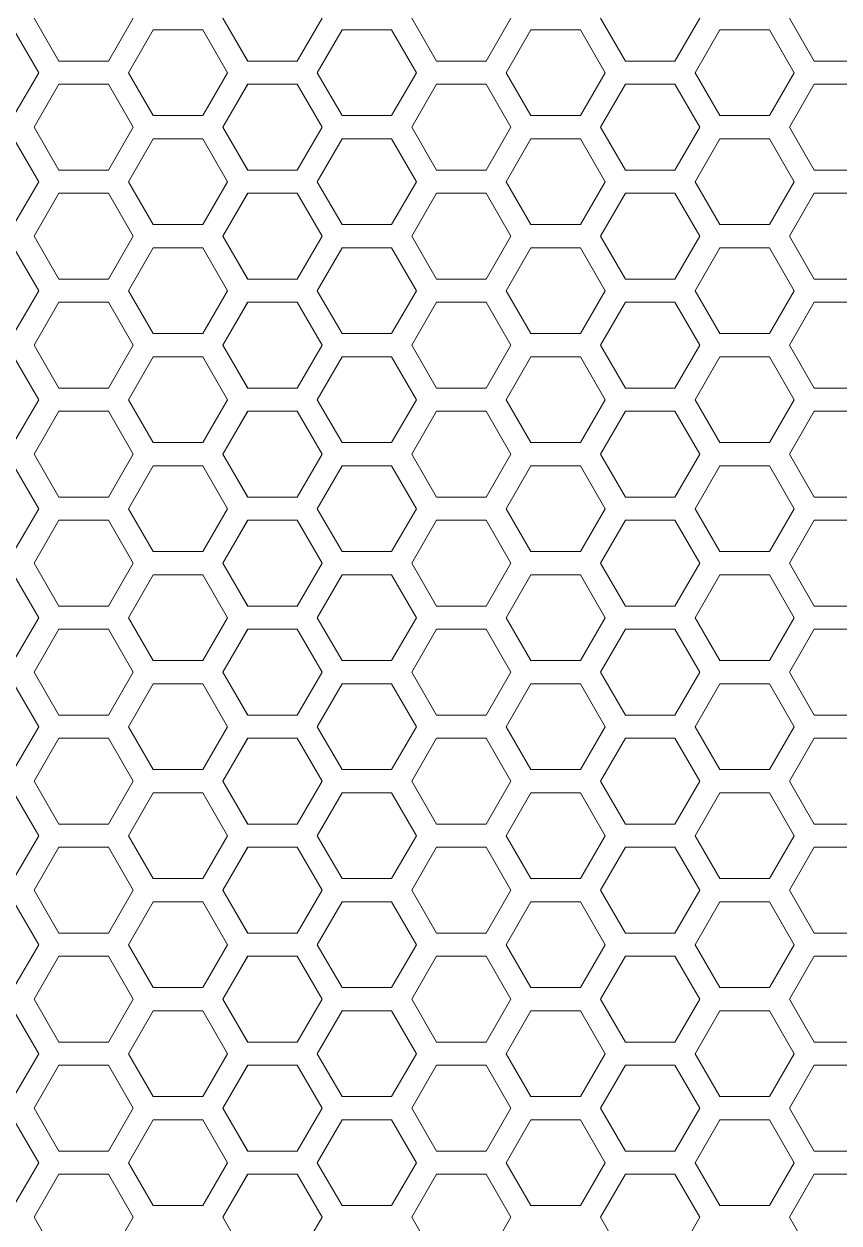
# Model space of a CAD drawing. Header units: millimetres. Extents: x 0 to 140, y -17 to 195.
# Drawn here: x 126.34 to 130.82, y 35.75 to 42.34 of the extents above; entities that cross this region are included whole.
import ezdxf

# ---------------------------------------------------------------- set-up
doc = ezdxf.new("R2010")
doc.units = ezdxf.units.MM
doc.layers.add('4203-42785_1_0', color=7, linetype='Continuous')

# ---------------------------------------------------------------- blocks, each defined once
blk = doc.blocks.new('a')
at = {"layer": '4203-42785_1_0', "color": 0, "linetype": 'ByBlock', "lineweight": 9}
for p, q in [((1510.0725, 377.2816), (1510.1793, 377.0967)), ((1510.3927, 377.0967), (1510.4994, 377.2816)), ((1510.8858, 377.2816), (1510.9926, 377.0967)), ((1511.206, 377.0967), (1511.3127, 377.2816)), ((1511.6991, 377.2816), (1511.8058, 377.0967)), ((1512.0192, 377.0967), (1512.1259, 377.2816)), ((1512.5124, 377.2816), (1512.6191, 377.0967)), ((1512.8325, 377.0967), (1512.9393, 377.2816)), ((1513.3256, 377.2816), (1513.4323, 377.0967)), ((1514.9521, 377.2816), (1515.0588, 377.0967)), ((1515.2723, 377.0967), (1515.379, 377.2816)), ((1515.7654, 377.2816), (1515.8721, 377.0967)), ((1516.0855, 377.0967), (1516.1923, 377.2816)), ((1510.0928, 377.0468), (1509.9861, 377.2317)), ((1510.5859, 377.2317), (1510.4792, 377.0468)), ((1510.7994, 377.2317), (1510.5859, 377.2317)), ((1510.9061, 377.0468), (1510.7994, 377.2317)), ((1511.3992, 377.2317), (1511.2925, 377.0468)), ((1511.6126, 377.2317), (1511.3992, 377.2317)), ((1511.7193, 377.0468), (1511.6126, 377.2317)), ((1512.2124, 377.2317), (1512.1057, 377.0468)), ((1512.4259, 377.2317), (1512.2124, 377.2317)), ((1512.5326, 377.0468), (1512.4259, 377.2317)), ((1513.0257, 377.2317), (1512.919, 377.0468)), ((1513.2391, 377.2317), (1513.0257, 377.2317)), ((1513.3458, 377.0468), (1513.2391, 377.2317)), ((1514.9724, 377.0468), (1514.8656, 377.2317)), ((1515.4655, 377.2317), (1515.3587, 377.0468)), ((1515.6789, 377.2317), (1515.4655, 377.2317)), ((1515.7856, 377.0468), (1515.6789, 377.2317)), ((1516.2788, 377.2317), (1516.1721, 377.0468)), ((1516.4922, 377.2317), (1516.2788, 377.2317)), ((1516.5989, 377.0468), (1516.4922, 377.2317)), ((1510.1793, 377.0967), (1510.3927, 377.0967)), ((1510.9926, 377.0967), (1511.206, 377.0967)), ((1511.8058, 377.0967), (1512.0192, 377.0967)), ((1512.6191, 377.0967), (1512.8325, 377.0967)), ((1513.4323, 377.0967), (1513.6457, 377.0967)), ((1515.0588, 377.0967), (1515.2723, 377.0967)), ((1515.8721, 377.0967), (1516.0855, 377.0967)), ((1509.9861, 376.862), (1510.0928, 377.0468)), ((1510.4792, 377.0468), (1510.5859, 376.862)), ((1510.7994, 376.862), (1510.9061, 377.0468)), ((1511.2925, 377.0468), (1511.3992, 376.862)), ((1511.6126, 376.862), (1511.7193, 377.0468)), ((1512.1057, 377.0468), (1512.2124, 376.862)), ((1512.4259, 376.862), (1512.5326, 377.0468)), ((1512.919, 377.0468), (1513.0257, 376.862)), ((1513.2391, 376.862), (1513.3458, 377.0468)), ((1514.8656, 376.862), (1514.9724, 377.0468)), ((1515.3587, 377.0468), (1515.4655, 376.862)), ((1515.6789, 376.862), (1515.7856, 377.0468)), ((1516.1721, 377.0468), (1516.2788, 376.862)), ((1516.4922, 376.862), (1516.5989, 377.0468)), ((1510.1793, 376.9969), (1510.0725, 376.812)), ((1510.3927, 376.9969), (1510.1793, 376.9969)), ((1510.4994, 376.812), (1510.3927, 376.9969)), ((1510.9926, 376.9969), (1510.8858, 376.812)), ((1511.206, 376.9969), (1510.9926, 376.9969)), ((1511.3127, 376.812), (1511.206, 376.9969)), ((1511.8058, 376.9969), (1511.6991, 376.812)), ((1512.0192, 376.9969), (1511.8058, 376.9969)), ((1512.1259, 376.812), (1512.0192, 376.9969)), ((1512.6191, 376.9969), (1512.5124, 376.812)), ((1512.8325, 376.9969), (1512.6191, 376.9969)), ((1512.9393, 376.812), (1512.8325, 376.9969)), ((1513.4323, 376.9969), (1513.3256, 376.812)), ((1513.6457, 376.9969), (1513.4323, 376.9969)), ((1515.0588, 376.9969), (1514.9521, 376.812)), ((1515.2723, 376.9969), (1515.0588, 376.9969)), ((1515.379, 376.812), (1515.2723, 376.9969)), ((1515.8721, 376.9969), (1515.7654, 376.812)), ((1516.0855, 376.9969), (1515.8721, 376.9969)), ((1516.1923, 376.812), (1516.0855, 376.9969)), ((1510.5859, 376.862), (1510.7994, 376.862)), ((1511.3992, 376.862), (1511.6126, 376.862)), ((1512.2124, 376.862), (1512.4259, 376.862)), ((1513.0257, 376.862), (1513.2391, 376.862)), ((1515.4655, 376.862), (1515.6789, 376.862)), ((1516.2788, 376.862), (1516.4922, 376.862)), ((1510.0725, 376.812), (1510.1793, 376.6272)), ((1510.3927, 376.6272), (1510.4994, 376.812)), ((1510.8858, 376.812), (1510.9926, 376.6272)), ((1511.206, 376.6272), (1511.3127, 376.812)), ((1511.6991, 376.812), (1511.8058, 376.6272)), ((1512.0192, 376.6272), (1512.1259, 376.812)), ((1512.5124, 376.812), (1512.6191, 376.6272)), ((1512.8325, 376.6272), (1512.9393, 376.812)), ((1513.3256, 376.812), (1513.4323, 376.6272)), ((1514.9521, 376.812), (1515.0588, 376.6272)), ((1515.2723, 376.6272), (1515.379, 376.812)), ((1515.7654, 376.812), (1515.8721, 376.6272)), ((1516.0855, 376.6272), (1516.1923, 376.812)), ((1510.0928, 376.5773), (1509.9861, 376.7621)), ((1510.5859, 376.7621), (1510.4792, 376.5773)), ((1510.7994, 376.7621), (1510.5859, 376.7621)), ((1510.9061, 376.5773), (1510.7994, 376.7621)), ((1511.3992, 376.7621), (1511.2925, 376.5773)), ((1511.6126, 376.7621), (1511.3992, 376.7621)), ((1511.7193, 376.5773), (1511.6126, 376.7621)), ((1512.2124, 376.7621), (1512.1057, 376.5773)), ((1512.4259, 376.7621), (1512.2124, 376.7621)), ((1512.5326, 376.5773), (1512.4259, 376.7621)), ((1513.0257, 376.7621), (1512.919, 376.5773)), ((1513.2391, 376.7621), (1513.0257, 376.7621)), ((1513.3458, 376.5773), (1513.2391, 376.7621)), ((1514.9724, 376.5773), (1514.8656, 376.7621)), ((1515.4655, 376.7621), (1515.3587, 376.5773)), ((1515.6789, 376.7621), (1515.4655, 376.7621)), ((1515.7856, 376.5773), (1515.6789, 376.7621)), ((1516.2788, 376.7621), (1516.1721, 376.5773)), ((1516.4922, 376.7621), (1516.2788, 376.7621)), ((1516.5989, 376.5773), (1516.4922, 376.7621)), ((1510.1793, 376.6272), (1510.3927, 376.6272)), ((1510.9926, 376.6272), (1511.206, 376.6272)), ((1511.8058, 376.6272), (1512.0192, 376.6272)), ((1512.6191, 376.6272), (1512.8325, 376.6272)), ((1513.4323, 376.6272), (1513.6457, 376.6272)), ((1515.0588, 376.6272), (1515.2723, 376.6272)), ((1515.8721, 376.6272), (1516.0855, 376.6272)), ((1509.9861, 376.3924), (1510.0928, 376.5773)), ((1510.4792, 376.5773), (1510.5859, 376.3924)), ((1510.7994, 376.3924), (1510.9061, 376.5773)), ((1511.2925, 376.5773), (1511.3992, 376.3924)), ((1511.6126, 376.3924), (1511.7193, 376.5773)), ((1512.1057, 376.5773), (1512.2124, 376.3924)), ((1512.4259, 376.3924), (1512.5326, 376.5773)), ((1512.919, 376.5773), (1513.0257, 376.3924)), ((1513.2391, 376.3924), (1513.3458, 376.5773)), ((1514.8656, 376.3924), (1514.9724, 376.5773)), ((1515.3587, 376.5773), (1515.4655, 376.3924)), ((1515.6789, 376.3924), (1515.7856, 376.5773)), ((1516.1721, 376.5773), (1516.2788, 376.3924)), ((1516.4922, 376.3924), (1516.5989, 376.5773)), ((1510.1793, 376.5274), (1510.0725, 376.3425)), ((1510.3927, 376.5274), (1510.1793, 376.5274)), ((1510.4994, 376.3425), (1510.3927, 376.5274)), ((1510.9926, 376.5274), (1510.8858, 376.3425)), ((1511.206, 376.5274), (1510.9926, 376.5274)), ((1511.3127, 376.3425), (1511.206, 376.5274)), ((1511.8058, 376.5274), (1511.6991, 376.3425)), ((1512.0192, 376.5274), (1511.8058, 376.5274)), ((1512.1259, 376.3425), (1512.0192, 376.5274)), ((1512.6191, 376.5274), (1512.5124, 376.3425)), ((1512.8325, 376.5274), (1512.6191, 376.5274)), ((1512.9393, 376.3425), (1512.8325, 376.5274)), ((1513.4323, 376.5274), (1513.3256, 376.3425)), ((1513.6457, 376.5274), (1513.4323, 376.5274)), ((1515.0588, 376.5274), (1514.9521, 376.3425)), ((1515.2723, 376.5274), (1515.0588, 376.5274)), ((1515.379, 376.3425), (1515.2723, 376.5274)), ((1515.8721, 376.5274), (1515.7654, 376.3425)), ((1516.0855, 376.5274), (1515.8721, 376.5274)), ((1516.1923, 376.3425), (1516.0855, 376.5274)), ((1510.5859, 376.3924), (1510.7994, 376.3924)), ((1511.3992, 376.3924), (1511.6126, 376.3924)), ((1512.2124, 376.3924), (1512.4259, 376.3924)), ((1513.0257, 376.3924), (1513.2391, 376.3924)), ((1515.4655, 376.3924), (1515.6789, 376.3924)), ((1516.2788, 376.3924), (1516.4922, 376.3924)), ((1510.0725, 376.3425), (1510.1793, 376.1576)), ((1510.3927, 376.1576), (1510.4994, 376.3425)), ((1510.8858, 376.3425), (1510.9926, 376.1576)), ((1511.206, 376.1576), (1511.3127, 376.3425)), ((1511.6991, 376.3425), (1511.8058, 376.1576)), ((1512.0192, 376.1576), (1512.1259, 376.3425)), ((1512.5124, 376.3425), (1512.6191, 376.1576)), ((1512.8325, 376.1576), (1512.9393, 376.3425)), ((1513.3256, 376.3425), (1513.4323, 376.1576)), ((1514.9521, 376.3425), (1515.0588, 376.1576)), ((1515.2723, 376.1576), (1515.379, 376.3425)), ((1515.7654, 376.3425), (1515.8721, 376.1576)), ((1516.0855, 376.1576), (1516.1923, 376.3425)), ((1510.0928, 376.1077), (1509.9861, 376.2926)), ((1510.5859, 376.2926), (1510.4792, 376.1077)), ((1510.7994, 376.2926), (1510.5859, 376.2926)), ((1510.9061, 376.1077), (1510.7994, 376.2926)), ((1511.3992, 376.2926), (1511.2925, 376.1077)), ((1511.6126, 376.2926), (1511.3992, 376.2926)), ((1511.7193, 376.1077), (1511.6126, 376.2926)), ((1512.2124, 376.2926), (1512.1057, 376.1077)), ((1512.4259, 376.2926), (1512.2124, 376.2926)), ((1512.5326, 376.1077), (1512.4259, 376.2926)), ((1513.0257, 376.2926), (1512.919, 376.1077)), ((1513.2391, 376.2926), (1513.0257, 376.2926)), ((1513.3458, 376.1077), (1513.2391, 376.2926)), ((1514.9724, 376.1077), (1514.8656, 376.2926)), ((1515.4655, 376.2926), (1515.3587, 376.1077)), ((1515.6789, 376.2926), (1515.4655, 376.2926)), ((1515.7856, 376.1077), (1515.6789, 376.2926)), ((1516.2788, 376.2926), (1516.1721, 376.1077)), ((1516.4922, 376.2926), (1516.2788, 376.2926)), ((1516.5989, 376.1077), (1516.4922, 376.2926)), ((1510.1793, 376.1576), (1510.3927, 376.1576)), ((1510.9926, 376.1576), (1511.206, 376.1576)), ((1511.8058, 376.1576), (1512.0192, 376.1576)), ((1512.6191, 376.1576), (1512.8325, 376.1576)), ((1513.4323, 376.1576), (1513.6457, 376.1576)), ((1515.0588, 376.1576), (1515.2723, 376.1576)), ((1515.8721, 376.1576), (1516.0855, 376.1576)), ((1509.9861, 375.9229), (1510.0928, 376.1077)), ((1510.4792, 376.1077), (1510.5859, 375.9229)), ((1510.7994, 375.9229), (1510.9061, 376.1077)), ((1511.2925, 376.1077), (1511.3992, 375.9229)), ((1511.6126, 375.9229), (1511.7193, 376.1077)), ((1512.1057, 376.1077), (1512.2124, 375.9229)), ((1512.4259, 375.9229), (1512.5326, 376.1077)), ((1512.919, 376.1077), (1513.0257, 375.9229)), ((1513.2391, 375.9229), (1513.3458, 376.1077)), ((1514.8656, 375.9229), (1514.9724, 376.1077)), ((1515.3587, 376.1077), (1515.4655, 375.9229)), ((1515.6789, 375.9229), (1515.7856, 376.1077)), ((1516.1721, 376.1077), (1516.2788, 375.9229)), ((1516.4922, 375.9229), (1516.5989, 376.1077)), ((1510.1793, 376.0578), (1510.0725, 375.873)), ((1510.3927, 376.0578), (1510.1793, 376.0578)), ((1510.4994, 375.873), (1510.3927, 376.0578)), ((1510.9926, 376.0578), (1510.8858, 375.873)), ((1511.206, 376.0578), (1510.9926, 376.0578)), ((1511.3127, 375.873), (1511.206, 376.0578)), ((1511.8058, 376.0578), (1511.6991, 375.873)), ((1512.0192, 376.0578), (1511.8058, 376.0578)), ((1512.1259, 375.873), (1512.0192, 376.0578)), ((1512.6191, 376.0578), (1512.5124, 375.873)), ((1512.8325, 376.0578), (1512.6191, 376.0578)), ((1512.9393, 375.873), (1512.8325, 376.0578)), ((1513.4323, 376.0578), (1513.3256, 375.873)), ((1513.6457, 376.0578), (1513.4323, 376.0578)), ((1515.0588, 376.0578), (1514.9521, 375.873)), ((1515.2723, 376.0578), (1515.0588, 376.0578)), ((1515.379, 375.873), (1515.2723, 376.0578)), ((1515.8721, 376.0578), (1515.7654, 375.873)), ((1516.0855, 376.0578), (1515.8721, 376.0578)), ((1516.1923, 375.873), (1516.0855, 376.0578)), ((1510.5859, 375.9229), (1510.7994, 375.9229)), ((1511.3992, 375.9229), (1511.6126, 375.9229)), ((1512.2124, 375.9229), (1512.4259, 375.9229)), ((1513.0257, 375.9229), (1513.2391, 375.9229)), ((1515.4655, 375.9229), (1515.6789, 375.9229)), ((1516.2788, 375.9229), (1516.4922, 375.9229)), ((1510.0725, 375.873), (1510.1793, 375.6881)), ((1510.3927, 375.6881), (1510.4994, 375.873)), ((1510.8858, 375.873), (1510.9926, 375.6881)), ((1511.206, 375.6881), (1511.3127, 375.873)), ((1511.6991, 375.873), (1511.8058, 375.6881)), ((1512.0192, 375.6881), (1512.1259, 375.873)), ((1512.5124, 375.873), (1512.6191, 375.6881)), ((1512.8325, 375.6881), (1512.9393, 375.873)), ((1513.3256, 375.873), (1513.4323, 375.6881)), ((1514.9521, 375.873), (1515.0588, 375.6881)), ((1515.2723, 375.6881), (1515.379, 375.873)), ((1515.7654, 375.873), (1515.8721, 375.6881)), ((1516.0855, 375.6881), (1516.1923, 375.873)), ((1510.0928, 375.6382), (1509.9861, 375.823)), ((1510.5859, 375.823), (1510.4792, 375.6382)), ((1510.7994, 375.823), (1510.5859, 375.823)), ((1510.9061, 375.6382), (1510.7994, 375.823)), ((1511.3992, 375.823), (1511.2925, 375.6382)), ((1511.6126, 375.823), (1511.3992, 375.823)), ((1511.7193, 375.6382), (1511.6126, 375.823)), ((1512.2124, 375.823), (1512.1057, 375.6382)), ((1512.4259, 375.823), (1512.2124, 375.823)), ((1512.5326, 375.6382), (1512.4259, 375.823)), ((1513.0257, 375.823), (1512.919, 375.6382)), ((1513.2391, 375.823), (1513.0257, 375.823)), ((1513.3458, 375.6382), (1513.2391, 375.823)), ((1514.9724, 375.6382), (1514.8656, 375.823)), ((1515.4655, 375.823), (1515.3587, 375.6382)), ((1515.6789, 375.823), (1515.4655, 375.823)), ((1515.7856, 375.6382), (1515.6789, 375.823)), ((1516.2788, 375.823), (1516.1721, 375.6382)), ((1516.4922, 375.823), (1516.2788, 375.823)), ((1516.5989, 375.6382), (1516.4922, 375.823)), ((1510.1793, 375.6881), (1510.3927, 375.6881)), ((1510.9926, 375.6881), (1511.206, 375.6881)), ((1511.8058, 375.6881), (1512.0192, 375.6881)), ((1512.6191, 375.6881), (1512.8325, 375.6881)), ((1513.4323, 375.6881), (1513.6457, 375.6881)), ((1515.0588, 375.6881), (1515.2723, 375.6881)), ((1515.8721, 375.6881), (1516.0855, 375.6881)), ((1509.9861, 375.4533), (1510.0928, 375.6382)), ((1510.4792, 375.6382), (1510.5859, 375.4533)), ((1510.7994, 375.4533), (1510.9061, 375.6382)), ((1511.2925, 375.6382), (1511.3992, 375.4533)), ((1511.6126, 375.4533), (1511.7193, 375.6382)), ((1512.1057, 375.6382), (1512.2124, 375.4533)), ((1512.4259, 375.4533), (1512.5326, 375.6382)), ((1512.919, 375.6382), (1513.0257, 375.4533)), ((1513.2391, 375.4533), (1513.3458, 375.6382)), ((1514.8656, 375.4533), (1514.9724, 375.6382)), ((1515.3587, 375.6382), (1515.4655, 375.4533)), ((1515.6789, 375.4533), (1515.7856, 375.6382)), ((1516.1721, 375.6382), (1516.2788, 375.4533)), ((1516.4922, 375.4533), (1516.5989, 375.6382)), ((1510.1793, 375.5883), (1510.0725, 375.4034)), ((1510.3927, 375.5883), (1510.1793, 375.5883)), ((1510.4994, 375.4034), (1510.3927, 375.5883)), ((1510.9926, 375.5883), (1510.8858, 375.4034)), ((1511.206, 375.5883), (1510.9926, 375.5883)), ((1511.3127, 375.4034), (1511.206, 375.5883)), ((1511.8058, 375.5883), (1511.6991, 375.4034)), ((1512.0192, 375.5883), (1511.8058, 375.5883)), ((1512.1259, 375.4034), (1512.0192, 375.5883)), ((1512.6191, 375.5883), (1512.5124, 375.4034)), ((1512.8325, 375.5883), (1512.6191, 375.5883)), ((1512.9393, 375.4034), (1512.8325, 375.5883)), ((1513.4323, 375.5883), (1513.3256, 375.4034)), ((1513.6457, 375.5883), (1513.4323, 375.5883)), ((1515.0588, 375.5883), (1514.9521, 375.4034)), ((1515.2723, 375.5883), (1515.0588, 375.5883)), ((1515.379, 375.4034), (1515.2723, 375.5883)), ((1515.8721, 375.5883), (1515.7654, 375.4034)), ((1516.0855, 375.5883), (1515.8721, 375.5883)), ((1516.1923, 375.4034), (1516.0855, 375.5883)), ((1510.5859, 375.4533), (1510.7994, 375.4533)), ((1511.3992, 375.4533), (1511.6126, 375.4533)), ((1512.2124, 375.4533), (1512.4259, 375.4533)), ((1513.0257, 375.4533), (1513.2391, 375.4533)), ((1515.4655, 375.4533), (1515.6789, 375.4533)), ((1516.2788, 375.4533), (1516.4922, 375.4533)), ((1510.0725, 375.4034), (1510.1793, 375.2185)), ((1510.3927, 375.2185), (1510.4994, 375.4034)), ((1510.8858, 375.4034), (1510.9926, 375.2185)), ((1511.206, 375.2185), (1511.3127, 375.4034)), ((1511.6991, 375.4034), (1511.8058, 375.2185)), ((1512.0192, 375.2185), (1512.1259, 375.4034)), ((1512.5124, 375.4034), (1512.6191, 375.2185)), ((1512.8325, 375.2185), (1512.9393, 375.4034)), ((1513.3256, 375.4034), (1513.4323, 375.2185)), ((1514.9521, 375.4034), (1515.0588, 375.2185)), ((1515.2723, 375.2185), (1515.379, 375.4034)), ((1515.7654, 375.4034), (1515.8721, 375.2185)), ((1516.0855, 375.2185), (1516.1923, 375.4034)), ((1510.0928, 375.1686), (1509.9861, 375.3535)), ((1510.5859, 375.3535), (1510.4792, 375.1686)), ((1510.7994, 375.3535), (1510.5859, 375.3535)), ((1510.9061, 375.1686), (1510.7994, 375.3535)), ((1511.3992, 375.3535), (1511.2925, 375.1686)), ((1511.6126, 375.3535), (1511.3992, 375.3535)), ((1511.7193, 375.1686), (1511.6126, 375.3535)), ((1512.2124, 375.3535), (1512.1057, 375.1686)), ((1512.4259, 375.3535), (1512.2124, 375.3535)), ((1512.5326, 375.1686), (1512.4259, 375.3535)), ((1513.0257, 375.3535), (1512.919, 375.1686)), ((1513.2391, 375.3535), (1513.0257, 375.3535)), ((1513.3458, 375.1686), (1513.2391, 375.3535)), ((1514.9724, 375.1686), (1514.8656, 375.3535)), ((1515.4655, 375.3535), (1515.3587, 375.1686)), ((1515.6789, 375.3535), (1515.4655, 375.3535)), ((1515.7856, 375.1686), (1515.6789, 375.3535)), ((1516.2788, 375.3535), (1516.1721, 375.1686)), ((1516.4922, 375.3535), (1516.2788, 375.3535)), ((1516.5989, 375.1686), (1516.4922, 375.3535)), ((1510.1793, 375.2185), (1510.3927, 375.2185)), ((1510.9926, 375.2185), (1511.206, 375.2185)), ((1511.8058, 375.2185), (1512.0192, 375.2185)), ((1512.6191, 375.2185), (1512.8325, 375.2185)), ((1513.4323, 375.2185), (1513.6457, 375.2185)), ((1515.0588, 375.2185), (1515.2723, 375.2185)), ((1515.8721, 375.2185), (1516.0855, 375.2185)), ((1509.9861, 374.9838), (1510.0928, 375.1686)), ((1510.4792, 375.1686), (1510.5859, 374.9838)), ((1510.7994, 374.9838), (1510.9061, 375.1686)), ((1511.2925, 375.1686), (1511.3992, 374.9838)), ((1511.6126, 374.9838), (1511.7193, 375.1686)), ((1512.1057, 375.1686), (1512.2124, 374.9838)), ((1512.4259, 374.9838), (1512.5326, 375.1686)), ((1512.919, 375.1686), (1513.0257, 374.9838)), ((1513.2391, 374.9838), (1513.3458, 375.1686)), ((1514.8656, 374.9838), (1514.9724, 375.1686)), ((1515.3587, 375.1686), (1515.4655, 374.9838)), ((1515.6789, 374.9838), (1515.7856, 375.1686)), ((1516.1721, 375.1686), (1516.2788, 374.9838)), ((1516.4922, 374.9838), (1516.5989, 375.1686)), ((1510.1793, 375.1187), (1510.0725, 374.9339)), ((1510.3927, 375.1187), (1510.1793, 375.1187)), ((1510.4994, 374.9339), (1510.3927, 375.1187)), ((1510.9926, 375.1187), (1510.8858, 374.9339)), ((1511.206, 375.1187), (1510.9926, 375.1187)), ((1511.3127, 374.9339), (1511.206, 375.1187)), ((1511.8058, 375.1187), (1511.6991, 374.9339)), ((1512.0192, 375.1187), (1511.8058, 375.1187)), ((1512.1259, 374.9339), (1512.0192, 375.1187)), ((1512.6191, 375.1187), (1512.5124, 374.9339)), ((1512.8325, 375.1187), (1512.6191, 375.1187)), ((1512.9393, 374.9339), (1512.8325, 375.1187)), ((1513.4323, 375.1187), (1513.3256, 374.9339)), ((1513.6457, 375.1187), (1513.4323, 375.1187)), ((1515.0588, 375.1187), (1514.9521, 374.9339)), ((1515.2723, 375.1187), (1515.0588, 375.1187)), ((1515.379, 374.9339), (1515.2723, 375.1187)), ((1515.8721, 375.1187), (1515.7654, 374.9339)), ((1516.0855, 375.1187), (1515.8721, 375.1187)), ((1516.1923, 374.9339), (1516.0855, 375.1187)), ((1510.5859, 374.9838), (1510.7994, 374.9838)), ((1511.3992, 374.9838), (1511.6126, 374.9838)), ((1512.2124, 374.9838), (1512.4259, 374.9838)), ((1513.0257, 374.9838), (1513.2391, 374.9838)), ((1515.4655, 374.9838), (1515.6789, 374.9838)), ((1516.2788, 374.9838), (1516.4922, 374.9838)), ((1510.0725, 374.9339), (1510.1793, 374.749)), ((1510.3927, 374.749), (1510.4994, 374.9339)), ((1510.8858, 374.9339), (1510.9926, 374.749)), ((1511.206, 374.749), (1511.3127, 374.9339)), ((1511.6991, 374.9339), (1511.8058, 374.749)), ((1512.0192, 374.749), (1512.1259, 374.9339)), ((1512.5124, 374.9339), (1512.6191, 374.749)), ((1512.8325, 374.749), (1512.9393, 374.9339)), ((1513.3256, 374.9339), (1513.4323, 374.749)), ((1514.9521, 374.9339), (1515.0588, 374.749)), ((1515.2723, 374.749), (1515.379, 374.9339)), ((1515.7654, 374.9339), (1515.8721, 374.749)), ((1516.0855, 374.749), (1516.1923, 374.9339)), ((1510.0928, 374.6991), (1509.9861, 374.884)), ((1510.5859, 374.884), (1510.4792, 374.6991)), ((1510.7994, 374.884), (1510.5859, 374.884)), ((1510.9061, 374.6991), (1510.7994, 374.884)), ((1511.3992, 374.884), (1511.2925, 374.6991)), ((1511.6126, 374.884), (1511.3992, 374.884)), ((1511.7193, 374.6991), (1511.6126, 374.884)), ((1512.2124, 374.884), (1512.1057, 374.6991)), ((1512.4259, 374.884), (1512.2124, 374.884)), ((1512.5326, 374.6991), (1512.4259, 374.884)), ((1513.0257, 374.884), (1512.919, 374.6991)), ((1513.2391, 374.884), (1513.0257, 374.884)), ((1513.3458, 374.6991), (1513.2391, 374.884)), ((1514.9724, 374.6991), (1514.8656, 374.884)), ((1515.4655, 374.884), (1515.3587, 374.6991)), ((1515.6789, 374.884), (1515.4655, 374.884)), ((1515.7856, 374.6991), (1515.6789, 374.884)), ((1516.2788, 374.884), (1516.1721, 374.6991)), ((1516.4922, 374.884), (1516.2788, 374.884)), ((1516.5989, 374.6991), (1516.4922, 374.884)), ((1510.1793, 374.749), (1510.3927, 374.749)), ((1510.9926, 374.749), (1511.206, 374.749)), ((1511.8058, 374.749), (1512.0192, 374.749)), ((1512.6191, 374.749), (1512.8325, 374.749)), ((1513.4323, 374.749), (1513.6457, 374.749)), ((1515.0588, 374.749), (1515.2723, 374.749)), ((1515.8721, 374.749), (1516.0855, 374.749)), ((1509.9861, 374.5142), (1510.0928, 374.6991)), ((1510.4792, 374.6991), (1510.5859, 374.5142)), ((1510.7994, 374.5142), (1510.9061, 374.6991)), ((1511.2925, 374.6991), (1511.3992, 374.5142)), ((1511.6126, 374.5142), (1511.7193, 374.6991)), ((1512.1057, 374.6991), (1512.2124, 374.5142)), ((1512.4259, 374.5142), (1512.5326, 374.6991)), ((1512.919, 374.6991), (1513.0257, 374.5142)), ((1513.2391, 374.5142), (1513.3458, 374.6991)), ((1514.8656, 374.5142), (1514.9724, 374.6991)), ((1515.3587, 374.6991), (1515.4655, 374.5142)), ((1515.6789, 374.5142), (1515.7856, 374.6991)), ((1516.1721, 374.6991), (1516.2788, 374.5142)), ((1516.4922, 374.5142), (1516.5989, 374.6991)), ((1510.1793, 374.6492), (1510.0725, 374.4643)), ((1510.3927, 374.6492), (1510.1793, 374.6492)), ((1510.4994, 374.4643), (1510.3927, 374.6492)), ((1510.9926, 374.6492), (1510.8858, 374.4643)), ((1511.206, 374.6492), (1510.9926, 374.6492)), ((1511.3127, 374.4643), (1511.206, 374.6492)), ((1511.8058, 374.6492), (1511.6991, 374.4643)), ((1512.0192, 374.6492), (1511.8058, 374.6492)), ((1512.1259, 374.4643), (1512.0192, 374.6492)), ((1512.6191, 374.6492), (1512.5124, 374.4643)), ((1512.8325, 374.6492), (1512.6191, 374.6492)), ((1512.9393, 374.4643), (1512.8325, 374.6492)), ((1513.4323, 374.6492), (1513.3256, 374.4643)), ((1513.6457, 374.6492), (1513.4323, 374.6492)), ((1515.0588, 374.6492), (1514.9521, 374.4643)), ((1515.2723, 374.6492), (1515.0588, 374.6492)), ((1515.379, 374.4643), (1515.2723, 374.6492)), ((1515.8721, 374.6492), (1515.7654, 374.4643)), ((1516.0855, 374.6492), (1515.8721, 374.6492)), ((1516.1923, 374.4643), (1516.0855, 374.6492)), ((1510.5859, 374.5142), (1510.7994, 374.5142)), ((1511.3992, 374.5142), (1511.6126, 374.5142)), ((1512.2124, 374.5142), (1512.4259, 374.5142)), ((1513.0257, 374.5142), (1513.2391, 374.5142)), ((1515.4655, 374.5142), (1515.6789, 374.5142)), ((1516.2788, 374.5142), (1516.4922, 374.5142)), ((1510.0725, 374.4643), (1510.1793, 374.2795)), ((1510.3927, 374.2795), (1510.4994, 374.4643)), ((1510.8858, 374.4643), (1510.9926, 374.2795)), ((1511.206, 374.2795), (1511.3127, 374.4643)), ((1511.6991, 374.4643), (1511.8058, 374.2795)), ((1512.0192, 374.2795), (1512.1259, 374.4643)), ((1512.5124, 374.4643), (1512.6191, 374.2795)), ((1512.8325, 374.2795), (1512.9393, 374.4643)), ((1513.3256, 374.4643), (1513.4323, 374.2795)), ((1514.9521, 374.4643), (1515.0588, 374.2795)), ((1515.2723, 374.2795), (1515.379, 374.4643)), ((1515.7654, 374.4643), (1515.8721, 374.2795)), ((1516.0855, 374.2795), (1516.1923, 374.4643)), ((1510.0928, 374.2295), (1509.9861, 374.4144)), ((1510.5859, 374.4144), (1510.4792, 374.2295)), ((1510.7994, 374.4144), (1510.5859, 374.4144)), ((1510.9061, 374.2295), (1510.7994, 374.4144)), ((1511.3992, 374.4144), (1511.2925, 374.2295)), ((1511.6126, 374.4144), (1511.3992, 374.4144)), ((1511.7193, 374.2295), (1511.6126, 374.4144)), ((1512.2124, 374.4144), (1512.1057, 374.2295)), ((1512.4259, 374.4144), (1512.2124, 374.4144)), ((1512.5326, 374.2295), (1512.4259, 374.4144)), ((1513.0257, 374.4144), (1512.919, 374.2295)), ((1513.2391, 374.4144), (1513.0257, 374.4144)), ((1513.3458, 374.2295), (1513.2391, 374.4144)), ((1514.9724, 374.2295), (1514.8656, 374.4144)), ((1515.4655, 374.4144), (1515.3587, 374.2295)), ((1515.6789, 374.4144), (1515.4655, 374.4144)), ((1515.7856, 374.2295), (1515.6789, 374.4144)), ((1516.2788, 374.4144), (1516.1721, 374.2295)), ((1516.4922, 374.4144), (1516.2788, 374.4144)), ((1516.5989, 374.2295), (1516.4922, 374.4144)), ((1510.1793, 374.2795), (1510.3927, 374.2795)), ((1510.9926, 374.2795), (1511.206, 374.2795)), ((1511.8058, 374.2795), (1512.0192, 374.2795)), ((1512.6191, 374.2795), (1512.8325, 374.2795)), ((1513.4323, 374.2795), (1513.6457, 374.2795)), ((1515.0588, 374.2795), (1515.2723, 374.2795)), ((1515.8721, 374.2795), (1516.0855, 374.2795)), ((1509.9861, 374.0447), (1510.0928, 374.2295)), ((1510.4792, 374.2295), (1510.5859, 374.0447)), ((1510.7994, 374.0447), (1510.9061, 374.2295)), ((1511.2925, 374.2295), (1511.3992, 374.0447)), ((1511.6126, 374.0447), (1511.7193, 374.2295)), ((1512.1057, 374.2295), (1512.2124, 374.0447)), ((1512.4259, 374.0447), (1512.5326, 374.2295)), ((1512.919, 374.2295), (1513.0257, 374.0447)), ((1513.2391, 374.0447), (1513.3458, 374.2295)), ((1514.8656, 374.0447), (1514.9724, 374.2295)), ((1515.3587, 374.2295), (1515.4655, 374.0447)), ((1515.6789, 374.0447), (1515.7856, 374.2295)), ((1516.1721, 374.2295), (1516.2788, 374.0447)), ((1516.4922, 374.0447), (1516.5989, 374.2295)), ((1510.1793, 374.1796), (1510.0725, 373.9948)), ((1510.3927, 374.1796), (1510.1793, 374.1796)), ((1510.4994, 373.9948), (1510.3927, 374.1796)), ((1510.9926, 374.1796), (1510.8858, 373.9948)), ((1511.206, 374.1796), (1510.9926, 374.1796)), ((1511.3127, 373.9948), (1511.206, 374.1796)), ((1511.8058, 374.1796), (1511.6991, 373.9948)), ((1512.0192, 374.1796), (1511.8058, 374.1796)), ((1512.1259, 373.9948), (1512.0192, 374.1796)), ((1512.6191, 374.1796), (1512.5124, 373.9948)), ((1512.8325, 374.1796), (1512.6191, 374.1796)), ((1512.9393, 373.9948), (1512.8325, 374.1796)), ((1513.4323, 374.1796), (1513.3256, 373.9948)), ((1513.6457, 374.1796), (1513.4323, 374.1796)), ((1515.0588, 374.1796), (1514.9521, 373.9948)), ((1515.2723, 374.1796), (1515.0588, 374.1796)), ((1515.379, 373.9948), (1515.2723, 374.1796)), ((1515.8721, 374.1796), (1515.7654, 373.9948)), ((1516.0855, 374.1796), (1515.8721, 374.1796)), ((1516.1923, 373.9948), (1516.0855, 374.1796)), ((1510.5859, 374.0447), (1510.7994, 374.0447)), ((1511.3992, 374.0447), (1511.6126, 374.0447)), ((1512.2124, 374.0447), (1512.4259, 374.0447)), ((1513.0257, 374.0447), (1513.2391, 374.0447)), ((1515.4655, 374.0447), (1515.6789, 374.0447)), ((1516.2788, 374.0447), (1516.4922, 374.0447)), ((1510.0725, 373.9948), (1510.1793, 373.8099)), ((1510.3927, 373.8099), (1510.4994, 373.9948)), ((1510.8858, 373.9948), (1510.9926, 373.8099)), ((1511.206, 373.8099), (1511.3127, 373.9948)), ((1511.6991, 373.9948), (1511.8058, 373.8099)), ((1512.0192, 373.8099), (1512.1259, 373.9948)), ((1512.5124, 373.9948), (1512.6191, 373.8099)), ((1512.8325, 373.8099), (1512.9393, 373.9948)), ((1513.3256, 373.9948), (1513.4323, 373.8099)), ((1514.9521, 373.9948), (1515.0588, 373.8099)), ((1515.2723, 373.8099), (1515.379, 373.9948)), ((1515.7654, 373.9948), (1515.8721, 373.8099)), ((1516.0855, 373.8099), (1516.1923, 373.9948)), ((1510.0928, 373.76), (1509.9861, 373.9449)), ((1510.5859, 373.9449), (1510.4792, 373.76)), ((1510.7994, 373.9449), (1510.5859, 373.9449)), ((1510.9061, 373.76), (1510.7994, 373.9449)), ((1511.3992, 373.9449), (1511.2925, 373.76)), ((1511.6126, 373.9449), (1511.3992, 373.9449)), ((1511.7193, 373.76), (1511.6126, 373.9449)), ((1512.2124, 373.9449), (1512.1057, 373.76)), ((1512.4259, 373.9449), (1512.2124, 373.9449)), ((1512.5326, 373.76), (1512.4259, 373.9449)), ((1513.0257, 373.9449), (1512.919, 373.76)), ((1513.2391, 373.9449), (1513.0257, 373.9449)), ((1513.3458, 373.76), (1513.2391, 373.9449)), ((1514.9724, 373.76), (1514.8656, 373.9449)), ((1515.4655, 373.9449), (1515.3587, 373.76)), ((1515.6789, 373.9449), (1515.4655, 373.9449)), ((1515.7856, 373.76), (1515.6789, 373.9449)), ((1516.2788, 373.9449), (1516.1721, 373.76)), ((1516.4922, 373.9449), (1516.2788, 373.9449)), ((1516.5989, 373.76), (1516.4922, 373.9449)), ((1510.1793, 373.8099), (1510.3927, 373.8099)), ((1510.9926, 373.8099), (1511.206, 373.8099)), ((1511.8058, 373.8099), (1512.0192, 373.8099)), ((1512.6191, 373.8099), (1512.8325, 373.8099)), ((1513.4323, 373.8099), (1513.6457, 373.8099)), ((1515.0588, 373.8099), (1515.2723, 373.8099)), ((1515.8721, 373.8099), (1516.0855, 373.8099)), ((1509.9861, 373.5751), (1510.0928, 373.76)), ((1510.4792, 373.76), (1510.5859, 373.5751)), ((1510.7994, 373.5751), (1510.9061, 373.76)), ((1511.2925, 373.76), (1511.3992, 373.5751)), ((1511.6126, 373.5751), (1511.7193, 373.76)), ((1512.1057, 373.76), (1512.2124, 373.5751)), ((1512.4259, 373.5751), (1512.5326, 373.76)), ((1512.919, 373.76), (1513.0257, 373.5751)), ((1513.2391, 373.5751), (1513.3458, 373.76)), ((1514.8656, 373.5751), (1514.9724, 373.76)), ((1515.3587, 373.76), (1515.4655, 373.5751)), ((1515.6789, 373.5751), (1515.7856, 373.76)), ((1516.1721, 373.76), (1516.2788, 373.5751)), ((1516.4922, 373.5751), (1516.5989, 373.76)), ((1510.1793, 373.7101), (1510.0725, 373.5252)), ((1510.3927, 373.7101), (1510.1793, 373.7101)), ((1510.4994, 373.5252), (1510.3927, 373.7101)), ((1510.9926, 373.7101), (1510.8858, 373.5252)), ((1511.206, 373.7101), (1510.9926, 373.7101)), ((1511.3127, 373.5252), (1511.206, 373.7101)), ((1511.8058, 373.7101), (1511.6991, 373.5252)), ((1512.0192, 373.7101), (1511.8058, 373.7101)), ((1512.1259, 373.5252), (1512.0192, 373.7101)), ((1512.6191, 373.7101), (1512.5124, 373.5252)), ((1512.8325, 373.7101), (1512.6191, 373.7101)), ((1512.9393, 373.5252), (1512.8325, 373.7101)), ((1513.4323, 373.7101), (1513.3256, 373.5252)), ((1513.6457, 373.7101), (1513.4323, 373.7101)), ((1515.0588, 373.7101), (1514.9521, 373.5252)), ((1515.2723, 373.7101), (1515.0588, 373.7101)), ((1515.379, 373.5252), (1515.2723, 373.7101)), ((1515.8721, 373.7101), (1515.7654, 373.5252)), ((1516.0855, 373.7101), (1515.8721, 373.7101)), ((1516.1923, 373.5252), (1516.0855, 373.7101)), ((1510.5859, 373.5751), (1510.7994, 373.5751)), ((1511.3992, 373.5751), (1511.6126, 373.5751)), ((1512.2124, 373.5751), (1512.4259, 373.5751)), ((1513.0257, 373.5751), (1513.2391, 373.5751)), ((1515.4655, 373.5751), (1515.6789, 373.5751)), ((1516.2788, 373.5751), (1516.4922, 373.5751)), ((1510.0725, 373.5252), (1510.1793, 373.3404)), ((1510.3927, 373.3404), (1510.4994, 373.5252)), ((1510.8858, 373.5252), (1510.9926, 373.3404)), ((1511.206, 373.3404), (1511.3127, 373.5252)), ((1511.6991, 373.5252), (1511.8058, 373.3404)), ((1512.0192, 373.3404), (1512.1259, 373.5252)), ((1512.5124, 373.5252), (1512.6191, 373.3404)), ((1512.8325, 373.3404), (1512.9393, 373.5252)), ((1513.3256, 373.5252), (1513.4323, 373.3404)), ((1514.9521, 373.5252), (1515.0588, 373.3404)), ((1515.2723, 373.3404), (1515.379, 373.5252)), ((1515.7654, 373.5252), (1515.8721, 373.3404)), ((1516.0855, 373.3404), (1516.1923, 373.5252)), ((1510.0928, 373.2905), (1509.9861, 373.4753)), ((1510.5859, 373.4753), (1510.4792, 373.2905)), ((1510.7994, 373.4753), (1510.5859, 373.4753)), ((1510.9061, 373.2905), (1510.7994, 373.4753)), ((1511.3992, 373.4753), (1511.2925, 373.2905)), ((1511.6126, 373.4753), (1511.3992, 373.4753)), ((1511.7193, 373.2905), (1511.6126, 373.4753)), ((1512.2124, 373.4753), (1512.1057, 373.2905)), ((1512.4259, 373.4753), (1512.2124, 373.4753)), ((1512.5326, 373.2905), (1512.4259, 373.4753)), ((1513.0257, 373.4753), (1512.919, 373.2905)), ((1513.2391, 373.4753), (1513.0257, 373.4753)), ((1513.3458, 373.2905), (1513.2391, 373.4753)), ((1514.9724, 373.2905), (1514.8656, 373.4753)), ((1515.4655, 373.4753), (1515.3587, 373.2905)), ((1515.6789, 373.4753), (1515.4655, 373.4753)), ((1515.7856, 373.2905), (1515.6789, 373.4753)), ((1516.2788, 373.4753), (1516.1721, 373.2905)), ((1516.4922, 373.4753), (1516.2788, 373.4753)), ((1516.5989, 373.2905), (1516.4922, 373.4753)), ((1510.1793, 373.3404), (1510.3927, 373.3404)), ((1510.9926, 373.3404), (1511.206, 373.3404)), ((1511.8058, 373.3404), (1512.0192, 373.3404)), ((1512.6191, 373.3404), (1512.8325, 373.3404)), ((1513.4323, 373.3404), (1513.6457, 373.3404)), ((1515.0588, 373.3404), (1515.2723, 373.3404)), ((1515.8721, 373.3404), (1516.0855, 373.3404)), ((1509.9861, 373.1056), (1510.0928, 373.2905)), ((1510.4792, 373.2905), (1510.5859, 373.1056)), ((1510.7994, 373.1056), (1510.9061, 373.2905)), ((1511.2925, 373.2905), (1511.3992, 373.1056)), ((1511.6126, 373.1056), (1511.7193, 373.2905)), ((1512.1057, 373.2905), (1512.2124, 373.1056)), ((1512.4259, 373.1056), (1512.5326, 373.2905)), ((1512.919, 373.2905), (1513.0257, 373.1056)), ((1513.2391, 373.1056), (1513.3458, 373.2905)), ((1514.8656, 373.1056), (1514.9724, 373.2905)), ((1515.3587, 373.2905), (1515.4655, 373.1056)), ((1515.6789, 373.1056), (1515.7856, 373.2905)), ((1516.1721, 373.2905), (1516.2788, 373.1056)), ((1516.4922, 373.1056), (1516.5989, 373.2905)), ((1510.1793, 373.2406), (1510.0725, 373.0557)), ((1510.3927, 373.2406), (1510.1793, 373.2406)), ((1510.4994, 373.0557), (1510.3927, 373.2406)), ((1510.9926, 373.2406), (1510.8858, 373.0557)), ((1511.206, 373.2406), (1510.9926, 373.2406)), ((1511.3127, 373.0557), (1511.206, 373.2406)), ((1511.8058, 373.2406), (1511.6991, 373.0557)), ((1512.0192, 373.2406), (1511.8058, 373.2406)), ((1512.1259, 373.0557), (1512.0192, 373.2406)), ((1512.6191, 373.2406), (1512.5124, 373.0557)), ((1512.8325, 373.2406), (1512.6191, 373.2406)), ((1512.9393, 373.0557), (1512.8325, 373.2406)), ((1513.4323, 373.2406), (1513.3256, 373.0557)), ((1513.6457, 373.2406), (1513.4323, 373.2406)), ((1515.0588, 373.2406), (1514.9521, 373.0557)), ((1515.2723, 373.2406), (1515.0588, 373.2406)), ((1515.379, 373.0557), (1515.2723, 373.2406)), ((1515.8721, 373.2406), (1515.7654, 373.0557)), ((1516.0855, 373.2406), (1515.8721, 373.2406)), ((1516.1923, 373.0557), (1516.0855, 373.2406)), ((1510.5859, 373.1056), (1510.7994, 373.1056)), ((1511.3992, 373.1056), (1511.6126, 373.1056)), ((1512.2124, 373.1056), (1512.4259, 373.1056)), ((1513.0257, 373.1056), (1513.2391, 373.1056)), ((1515.4655, 373.1056), (1515.6789, 373.1056)), ((1516.2788, 373.1056), (1516.4922, 373.1056)), ((1510.0725, 373.0557), (1510.1793, 372.8708)), ((1510.3927, 372.8708), (1510.4994, 373.0557)), ((1510.8858, 373.0557), (1510.9926, 372.8708)), ((1511.206, 372.8708), (1511.3127, 373.0557)), ((1511.6991, 373.0557), (1511.8058, 372.8708)), ((1512.0192, 372.8708), (1512.1259, 373.0557)), ((1512.5124, 373.0557), (1512.6191, 372.8708)), ((1512.8325, 372.8708), (1512.9393, 373.0557)), ((1513.3256, 373.0557), (1513.4323, 372.8708)), ((1514.9521, 373.0557), (1515.0588, 372.8708)), ((1515.2723, 372.8708), (1515.379, 373.0557)), ((1515.7654, 373.0557), (1515.8721, 372.8708)), ((1516.0855, 372.8708), (1516.1923, 373.0557)), ((1510.0928, 372.8209), (1509.9861, 373.0058)), ((1510.5859, 373.0058), (1510.4792, 372.8209)), ((1510.7994, 373.0058), (1510.5859, 373.0058)), ((1510.9061, 372.8209), (1510.7994, 373.0058)), ((1511.3992, 373.0058), (1511.2925, 372.8209)), ((1511.6126, 373.0058), (1511.3992, 373.0058)), ((1511.7193, 372.8209), (1511.6126, 373.0058)), ((1512.2124, 373.0058), (1512.1057, 372.8209)), ((1512.4259, 373.0058), (1512.2124, 373.0058)), ((1512.5326, 372.8209), (1512.4259, 373.0058)), ((1513.0257, 373.0058), (1512.919, 372.8209)), ((1513.2391, 373.0058), (1513.0257, 373.0058)), ((1513.3458, 372.8209), (1513.2391, 373.0058)), ((1514.9724, 372.8209), (1514.8656, 373.0058)), ((1515.4655, 373.0058), (1515.3587, 372.8209)), ((1515.6789, 373.0058), (1515.4655, 373.0058)), ((1515.7856, 372.8209), (1515.6789, 373.0058)), ((1516.2788, 373.0058), (1516.1721, 372.8209)), ((1516.4922, 373.0058), (1516.2788, 373.0058)), ((1516.5989, 372.8209), (1516.4922, 373.0058)), ((1510.1793, 372.8708), (1510.3927, 372.8708)), ((1510.9926, 372.8708), (1511.206, 372.8708)), ((1511.8058, 372.8708), (1512.0192, 372.8708)), ((1512.6191, 372.8708), (1512.8325, 372.8708)), ((1513.4323, 372.8708), (1513.6457, 372.8708)), ((1515.0588, 372.8708), (1515.2723, 372.8708)), ((1515.8721, 372.8708), (1516.0855, 372.8708)), ((1509.9861, 372.6361), (1510.0928, 372.8209)), ((1510.4792, 372.8209), (1510.5859, 372.6361)), ((1510.7994, 372.6361), (1510.9061, 372.8209)), ((1511.2925, 372.8209), (1511.3992, 372.6361)), ((1511.6126, 372.6361), (1511.7193, 372.8209)), ((1512.1057, 372.8209), (1512.2124, 372.6361)), ((1512.4259, 372.6361), (1512.5326, 372.8209)), ((1512.919, 372.8209), (1513.0257, 372.6361)), ((1513.2391, 372.6361), (1513.3458, 372.8209)), ((1514.8656, 372.6361), (1514.9724, 372.8209)), ((1515.3587, 372.8209), (1515.4655, 372.6361)), ((1515.6789, 372.6361), (1515.7856, 372.8209)), ((1516.1721, 372.8209), (1516.2788, 372.6361)), ((1516.4922, 372.6361), (1516.5989, 372.8209)), ((1510.1793, 372.771), (1510.0725, 372.5861)), ((1510.3927, 372.771), (1510.1793, 372.771)), ((1510.4994, 372.5861), (1510.3927, 372.771)), ((1510.9926, 372.771), (1510.8858, 372.5861)), ((1511.206, 372.771), (1510.9926, 372.771)), ((1511.3127, 372.5861), (1511.206, 372.771)), ((1511.8058, 372.771), (1511.6991, 372.5861)), ((1512.0192, 372.771), (1511.8058, 372.771)), ((1512.1259, 372.5861), (1512.0192, 372.771)), ((1512.6191, 372.771), (1512.5124, 372.5861)), ((1512.8325, 372.771), (1512.6191, 372.771)), ((1512.9393, 372.5861), (1512.8325, 372.771)), ((1513.4323, 372.771), (1513.3256, 372.5861)), ((1513.6457, 372.771), (1513.4323, 372.771)), ((1515.0588, 372.771), (1514.9521, 372.5861)), ((1515.2723, 372.771), (1515.0588, 372.771)), ((1515.379, 372.5861), (1515.2723, 372.771)), ((1515.8721, 372.771), (1515.7654, 372.5861)), ((1516.0855, 372.771), (1515.8721, 372.771)), ((1516.1923, 372.5861), (1516.0855, 372.771)), ((1510.5859, 372.6361), (1510.7994, 372.6361)), ((1511.3992, 372.6361), (1511.6126, 372.6361)), ((1512.2124, 372.6361), (1512.4259, 372.6361)), ((1513.0257, 372.6361), (1513.2391, 372.6361)), ((1515.4655, 372.6361), (1515.6789, 372.6361)), ((1516.2788, 372.6361), (1516.4922, 372.6361)), ((1510.0725, 372.5861), (1510.1793, 372.4013)), ((1510.3927, 372.4013), (1510.4994, 372.5861)), ((1510.8858, 372.5861), (1510.9926, 372.4013)), ((1511.206, 372.4013), (1511.3127, 372.5861)), ((1511.6991, 372.5861), (1511.8058, 372.4013)), ((1512.0192, 372.4013), (1512.1259, 372.5861)), ((1512.5124, 372.5861), (1512.6191, 372.4013)), ((1512.8325, 372.4013), (1512.9393, 372.5861)), ((1513.3256, 372.5861), (1513.4323, 372.4013)), ((1514.9521, 372.5861), (1515.0588, 372.4013)), ((1515.2723, 372.4013), (1515.379, 372.5861)), ((1515.7654, 372.5861), (1515.8721, 372.4013)), ((1516.0855, 372.4013), (1516.1923, 372.5861)), ((1510.0928, 372.3514), (1509.9861, 372.5362)), ((1510.5859, 372.5362), (1510.4792, 372.3514)), ((1510.7994, 372.5362), (1510.5859, 372.5362)), ((1510.9061, 372.3514), (1510.7994, 372.5362)), ((1511.3992, 372.5362), (1511.2925, 372.3514)), ((1511.6126, 372.5362), (1511.3992, 372.5362)), ((1511.7193, 372.3514), (1511.6126, 372.5362)), ((1512.2124, 372.5362), (1512.1057, 372.3514)), ((1512.4259, 372.5362), (1512.2124, 372.5362)), ((1512.5326, 372.3514), (1512.4259, 372.5362)), ((1513.0257, 372.5362), (1512.919, 372.3514)), ((1513.2391, 372.5362), (1513.0257, 372.5362)), ((1513.3458, 372.3514), (1513.2391, 372.5362)), ((1514.9724, 372.3514), (1514.8656, 372.5362)), ((1515.4655, 372.5362), (1515.3587, 372.3514)), ((1515.6789, 372.5362), (1515.4655, 372.5362)), ((1515.7856, 372.3514), (1515.6789, 372.5362)), ((1516.2788, 372.5362), (1516.1721, 372.3514)), ((1516.4922, 372.5362), (1516.2788, 372.5362)), ((1516.5989, 372.3514), (1516.4922, 372.5362)), ((1510.1793, 372.4013), (1510.3927, 372.4013)), ((1510.9926, 372.4013), (1511.206, 372.4013)), ((1511.8058, 372.4013), (1512.0192, 372.4013)), ((1512.6191, 372.4013), (1512.8325, 372.4013)), ((1513.4323, 372.4013), (1513.6457, 372.4013)), ((1515.0588, 372.4013), (1515.2723, 372.4013)), ((1515.8721, 372.4013), (1516.0855, 372.4013)), ((1509.9861, 372.1665), (1510.0928, 372.3514)), ((1510.4792, 372.3514), (1510.5859, 372.1665)), ((1510.7994, 372.1665), (1510.9061, 372.3514)), ((1511.2925, 372.3514), (1511.3992, 372.1665)), ((1511.6126, 372.1665), (1511.7193, 372.3514)), ((1512.1057, 372.3514), (1512.2124, 372.1665)), ((1512.4259, 372.1665), (1512.5326, 372.3514)), ((1512.919, 372.3514), (1513.0257, 372.1665)), ((1513.2391, 372.1665), (1513.3458, 372.3514)), ((1514.8656, 372.1665), (1514.9724, 372.3514)), ((1515.3587, 372.3514), (1515.4655, 372.1665)), ((1515.6789, 372.1665), (1515.7856, 372.3514)), ((1516.1721, 372.3514), (1516.2788, 372.1665)), ((1516.4922, 372.1665), (1516.5989, 372.3514)), ((1510.1793, 372.3015), (1510.0725, 372.1166)), ((1510.3927, 372.3015), (1510.1793, 372.3015)), ((1510.4994, 372.1166), (1510.3927, 372.3015)), ((1510.9926, 372.3015), (1510.8858, 372.1166)), ((1511.206, 372.3015), (1510.9926, 372.3015)), ((1511.3127, 372.1166), (1511.206, 372.3015)), ((1511.8058, 372.3015), (1511.6991, 372.1166)), ((1512.0192, 372.3015), (1511.8058, 372.3015)), ((1512.1259, 372.1166), (1512.0192, 372.3015)), ((1512.6191, 372.3015), (1512.5124, 372.1166)), ((1512.8325, 372.3015), (1512.6191, 372.3015)), ((1512.9393, 372.1166), (1512.8325, 372.3015)), ((1513.4323, 372.3015), (1513.3256, 372.1166)), ((1513.6457, 372.3015), (1513.4323, 372.3015)), ((1515.0588, 372.3015), (1514.9521, 372.1166)), ((1515.2723, 372.3015), (1515.0588, 372.3015)), ((1515.379, 372.1166), (1515.2723, 372.3015)), ((1515.8721, 372.3015), (1515.7654, 372.1166)), ((1516.0855, 372.3015), (1515.8721, 372.3015)), ((1516.1923, 372.1166), (1516.0855, 372.3015)), ((1510.5859, 372.1665), (1510.7994, 372.1665)), ((1511.3992, 372.1665), (1511.6126, 372.1665)), ((1512.2124, 372.1665), (1512.4259, 372.1665)), ((1513.0257, 372.1665), (1513.2391, 372.1665)), ((1515.4655, 372.1665), (1515.6789, 372.1665)), ((1516.2788, 372.1665), (1516.4922, 372.1665)), ((1510.0725, 372.1166), (1510.1793, 371.9317)), ((1510.3927, 371.9317), (1510.4994, 372.1166)), ((1510.8858, 372.1166), (1510.9926, 371.9317)), ((1511.206, 371.9317), (1511.3127, 372.1166)), ((1511.6991, 372.1166), (1511.8058, 371.9317)), ((1512.0192, 371.9317), (1512.1259, 372.1166)), ((1512.5124, 372.1166), (1512.6191, 371.9317)), ((1512.8325, 371.9317), (1512.9393, 372.1166)), ((1513.3256, 372.1166), (1513.4323, 371.9317)), ((1514.9521, 372.1166), (1515.0588, 371.9317)), ((1515.2723, 371.9317), (1515.379, 372.1166)), ((1515.7654, 372.1166), (1515.8721, 371.9317)), ((1516.0855, 371.9317), (1516.1923, 372.1166))]:
    blk.add_line(p, q, dxfattribs=at)

msp = doc.modelspace()

# ---------------------------------------------------------------- block references
at = {"lineweight": 15, "xscale": 1.275468447124703, "yscale": 1.275468447124703, "zscale": 1.275468447124703}
for p in [(-1805.8773, -438.8363), (-1799.6535, -438.8363)]:
    msp.add_blockref('a', p, dxfattribs=at)

doc.saveas('drawing.dxf')
